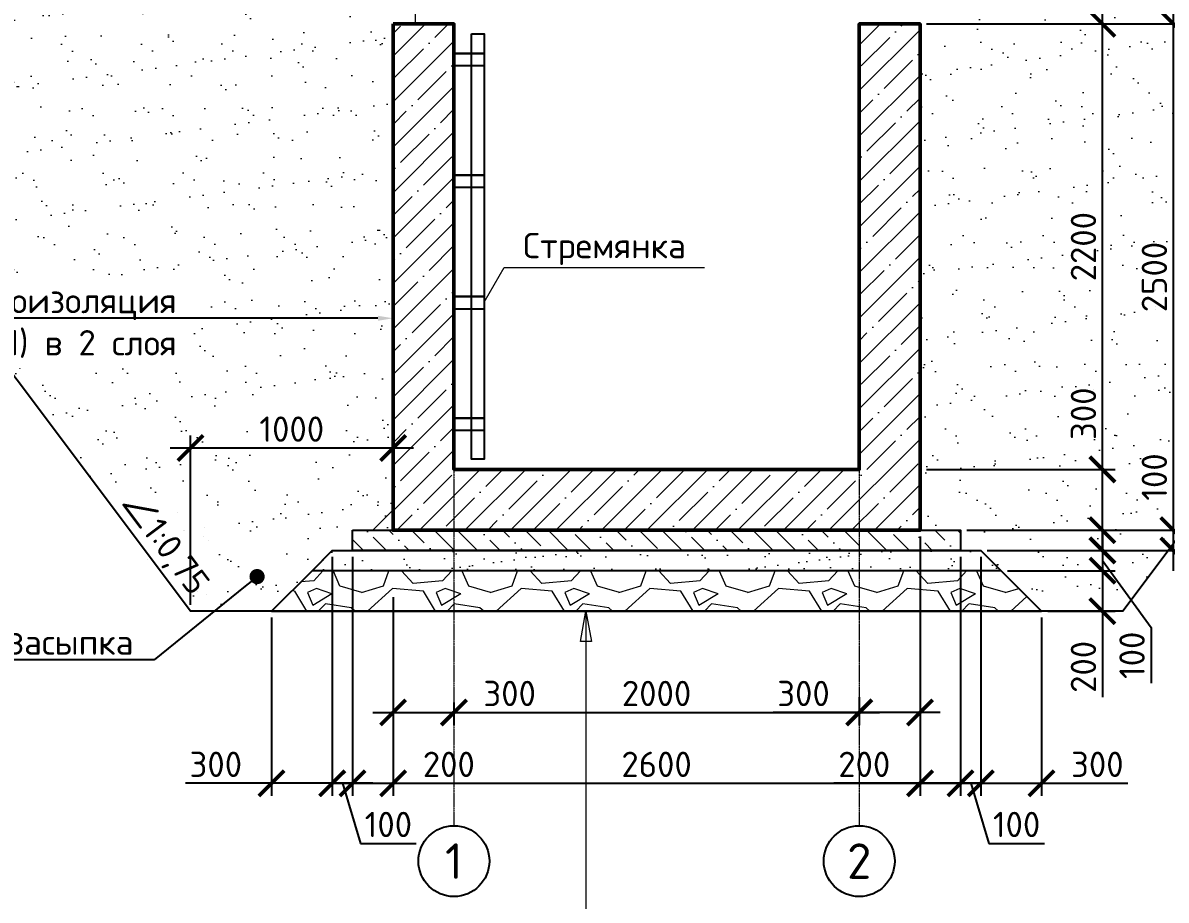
# Model space of a CAD drawing. Header units: millimetres. Extents: x 4549725 to 4654742, y -2132028 to -2073990.
# Drawn here: x 4584241 to 4589882, y -2102212 to -2097881 of the extents above; entities that cross this region are included whole.
import ezdxf
from ezdxf import colors
from ezdxf.entities.mleader import LeaderData, LeaderLine
from ezdxf.math import Vec2, Vec3

# ---------------------------------------------------------------- set-up
doc = ezdxf.new("R2010")
doc.units = ezdxf.units.MM
doc.linetypes.add('CENTER2', pattern=[28.575, 19.05, -3.175, 3.175, -3.175])
doc.layers.get('Defpoints').update_dxf_attribs({"color": 3})
for name, color, linetype, lineweight in [('второстепенные', 7, 'Continuous', 25), ('выноски', 7, 'Continuous', 20), ('ГрП_ИнжСети_камеры_второстепенные', 7, 'Continuous', 25), ('Оси', 7, 'CENTER2', 20), ('основная конструкция', 7, 'Continuous', 50), ('Текст', 7, 'Continuous', 18), ('штриховка', 7, 'Continuous', 9)]:
    doc.layers.add(name, color=color, linetype=linetype, lineweight=lineweight)
doc.layers.add('помощь', color=1, linetype='Continuous', lineweight=0, plot=False)
doc.layers.add('Размеры', color=7, linetype='Continuous')
doc.styles.add('ISOCPEUR', font='isocpeur.ttf')
doc.dimstyles.new('SPDS-ISOCUP', dxfattribs={"dimscale": 100, "dimtxt": 2.5, "dimasz": 2.5, "dimexe": 1.25, "dimexo": 0.625, "dimtad": 1, "dimdec": 0, "dimrnd": 0.001, "dimtxsty": 'ISOCPEUR', "dimblk": 'ARCHTICK', "dimcen": 2.5, "dimdle": 2, "dimadec": 0, "dimazin": 2, "dimtfac": 0.75, "dimtdec": 0, "dimtmove": 1, "dimatfit": 3, "dimfxl": 1, "dimtolj": 1, "dimarcsym": 1})

# ---------------------------------------------------------------- blocks, each defined once
blk = doc.blocks.new('_ArchTick')
at = {"color": 0, "linetype": 'ByBlock', "const_width": 0.15}
blk.add_lwpolyline([(-0.5, -0.5), (0.5, 0.5)], dxfattribs=at)
blk = doc.blocks.new('*D10')
at = {"layer": 'Defpoints', "color": 0, "transparency": 16777216}
for p in [(4588667.8, -2100085.6), (4589567.8, -2100085.6), (4589067.8, -2100385.6)]:
    blk.add_point(p, dxfattribs=at)
at = {"layer": 'Размеры', "color": 0, "lineweight": -2, "transparency": 16777216}
for p, q in [((4589567.8, -2100085.6), (4589567.8, -2099660.6)), ((4588699.1, -2100085.6), (4589630.3, -2100085.6)), ((4589567.8, -2100485.6), (4589567.8, -2100085.6)), ((4589099.1, -2100385.6), (4589630.3, -2100385.6))]:
    blk.add_line(p, q, dxfattribs=at)
at = {"layer": 'Размеры', "color": 0, "lineweight": -2, "transparency": 16777216, "xscale": 125, "yscale": 125, "zscale": 125}
for p, rotation in [((4589567.8, -2100085.6), 90), ((4589567.8, -2100385.6), 270)]:
    blk.add_blockref('_ArchTick', p, dxfattribs=dict(at, rotation=rotation))
at = {"layer": 'Размеры', "color": 0, "transparency": 16777216, "insert": (4589474.1, -2099810.6), "char_height": 125, "attachment_point": 5, "rotation": 90, "style": 'ISOCPEUR'}
blk.add_mtext('\\A1;300', dxfattribs=at)
blk = doc.blocks.new('*D11')
at = {"layer": 'Defpoints', "color": 0, "transparency": 16777216}
for p in [(4588667.8, -2097885.6), (4589567.8, -2097885.6), (4588667.8, -2100085.6)]:
    blk.add_point(p, dxfattribs=at)
at = {"layer": 'Размеры', "color": 0, "lineweight": -2, "transparency": 16777216}
for p, q in [((4589567.8, -2100185.6), (4589567.8, -2097785.6)), ((4588699.1, -2097885.6), (4589630.3, -2097885.6)), ((4588699.1, -2100085.6), (4589630.3, -2100085.6))]:
    blk.add_line(p, q, dxfattribs=at)
at = {"layer": 'Размеры', "color": 0, "lineweight": -2, "transparency": 16777216, "xscale": 125, "yscale": 125, "zscale": 125}
for p, rotation in [((4589567.8, -2097885.6), 90), ((4589567.8, -2100085.6), 270)]:
    blk.add_blockref('_ArchTick', p, dxfattribs=dict(at, rotation=rotation))
at = {"layer": 'Размеры', "color": 0, "transparency": 16777216, "insert": (4589474.1, -2098985.6), "char_height": 125, "attachment_point": 5, "rotation": 90, "style": 'ISOCPEUR'}
blk.add_mtext('\\A1;2200', dxfattribs=at)
blk = doc.blocks.new('*D12')
at = {"layer": 'Defpoints', "color": 0, "transparency": 16777216}
for p in [(4588667.8, -2097885.6), (4589917.8, -2097885.6), (4589067.8, -2100385.6)]:
    blk.add_point(p, dxfattribs=at)
at = {"layer": 'Размеры', "color": 0, "lineweight": -2, "transparency": 16777216}
for p, q in [((4589917.8, -2100485.6), (4589917.8, -2097785.6)), ((4588699.1, -2097885.6), (4589980.3, -2097885.6)), ((4589099.1, -2100385.6), (4589980.3, -2100385.6))]:
    blk.add_line(p, q, dxfattribs=at)
at = {"layer": 'Размеры', "color": 0, "lineweight": -2, "transparency": 16777216, "xscale": 125, "yscale": 125, "zscale": 125}
for p, rotation in [((4589917.8, -2097885.6), 90), ((4589917.8, -2100385.6), 270)]:
    blk.add_blockref('_ArchTick', p, dxfattribs=dict(at, rotation=rotation))
at = {"layer": 'Размеры', "color": 0, "transparency": 16777216, "insert": (4589824.1, -2099135.6), "char_height": 125, "attachment_point": 5, "rotation": 90, "style": 'ISOCPEUR'}
blk.add_mtext('\\A1;2500', dxfattribs=at)
blk = doc.blocks.new('*D13')
at = {"layer": 'Defpoints', "color": 0, "transparency": 16777216}
for p in [(4588967.8, -2096215.6), (4589917.8, -2096215.6), (4588667.8, -2097885.6)]:
    blk.add_point(p, dxfattribs=at)
at = {"layer": 'Размеры', "color": 0, "lineweight": -2, "transparency": 16777216}
for p, q in [((4589917.8, -2097985.6), (4589917.8, -2096115.6)), ((4588999.1, -2096215.6), (4589980.3, -2096215.6)), ((4588699.1, -2097885.6), (4589980.3, -2097885.6))]:
    blk.add_line(p, q, dxfattribs=at)
at = {"layer": 'Размеры', "color": 0, "lineweight": -2, "transparency": 16777216, "xscale": 125, "yscale": 125, "zscale": 125}
for p, rotation in [((4589917.8, -2096215.6), 90), ((4589917.8, -2097885.6), 270)]:
    blk.add_blockref('_ArchTick', p, dxfattribs=dict(at, rotation=rotation))
at = {"layer": 'Размеры', "color": 0, "transparency": 16777216, "insert": (4589824.1, -2097050.6), "char_height": 125, "attachment_point": 5, "rotation": 90, "style": 'ISOCPEUR'}
blk.add_mtext('\\A1;1670', dxfattribs=at)
blk = doc.blocks.new('*D22')
at = {"layer": 'Defpoints', "color": 0, "transparency": 16777216}
for p in [(4588867.8, -2100385.6), (4589917.8, -2100385.6), (4588967.8, -2100485.6)]:
    blk.add_point(p, dxfattribs=at)
at = {"layer": 'Размеры', "color": 0, "lineweight": -2, "transparency": 16777216}
for p, q in [((4589917.8, -2100385.6), (4589917.8, -2099985.6)), ((4588899.1, -2100385.6), (4589980.3, -2100385.6)), ((4589917.8, -2100585.6), (4589917.8, -2100385.6)), ((4588999.1, -2100485.6), (4589980.3, -2100485.6))]:
    blk.add_line(p, q, dxfattribs=at)
at = {"layer": 'Размеры', "color": 0, "lineweight": -2, "transparency": 16777216, "xscale": 125, "yscale": 125, "zscale": 125}
for p, rotation in [((4589917.8, -2100385.6), 90), ((4589917.8, -2100485.6), 270)]:
    blk.add_blockref('_ArchTick', p, dxfattribs=dict(at, rotation=rotation))
at = {"layer": 'Размеры', "color": 0, "transparency": 16777216, "insert": (4589824.1, -2100123.1), "char_height": 125, "attachment_point": 5, "rotation": 90, "style": 'ISOCPEUR'}
blk.add_mtext('\\A1;100', dxfattribs=at)
blk = doc.blocks.new('*U24')
at = {"layer": 'второстепенные', "ltscale": 10}
blk.add_lwpolyline([(0, 31.5), (150, 31.5), (150, -31.5), (0, -31.5), (0, 31.5)], dxfattribs=at)
at = {"layer": 'помощь', "ltscale": 10}
blk.add_lwpolyline([(150, 26.5), (0, 26.5)], dxfattribs=at)
blk = doc.blocks.new('*U25')
at = {"layer": 'второстепенные', "color": 0, "linetype": 'ByBlock', "lineweight": -2, "transparency": 16777216}
for p in [(0, 0), (0, -600), (0, -1200), (0, -1800)]:
    blk.add_blockref('*U24', p, dxfattribs=at)
blk = doc.blocks.new('_Dot')
at = {"color": 0, "linetype": 'ByBlock', "lineweight": -2}
blk.add_line((-0.5, 0), (-1, 0), dxfattribs=at)
at = {"color": 0, "linetype": 'ByBlock', "const_width": 0.5}
blk.add_lwpolyline([(-0.25, 0, 1), (0.25, 0, 1)], format="xyb", close=True, dxfattribs=at)
blk = doc.blocks.new('*D146')
at = {"layer": 'Defpoints', "color": 0, "transparency": 16777216}
for p in [(4585867.8, -2100485.6), (4586067.8, -2100785.6), (4586067.8, -2101635.6)]:
    blk.add_point(p, dxfattribs=at)
at = {"layer": 'Размеры', "color": 0, "lineweight": -2, "transparency": 16777216}
for p, q in [((4585867.8, -2100516.9), (4585867.8, -2101698.1)), ((4586067.8, -2100816.9), (4586067.8, -2101698.1)), ((4585767.8, -2101635.6), (4586067.8, -2101635.6)), ((4586067.8, -2101635.6), (4586492.8, -2101635.6))]:
    blk.add_line(p, q, dxfattribs=at)
at = {"layer": 'Размеры', "color": 0, "lineweight": -2, "transparency": 16777216, "xscale": 125, "yscale": 125, "zscale": 125, "rotation": 180}
blk.add_blockref('_ArchTick', (4585867.8, -2101635.6), dxfattribs=at)
at = {"layer": 'Размеры', "color": 0, "lineweight": -2, "transparency": 16777216, "xscale": 125, "yscale": 125, "zscale": 125}
blk.add_blockref('_ArchTick', (4586067.8, -2101635.6), dxfattribs=at)
at = {"layer": 'Размеры', "color": 0, "transparency": 16777216, "insert": (4586342.8, -2101541.9), "char_height": 125, "attachment_point": 5, "style": 'ISOCPEUR'}
blk.add_mtext('\\A1;200', dxfattribs=at)
blk = doc.blocks.new('*D147')
at = {"layer": 'Defpoints', "color": 0, "transparency": 16777216}
for p in [(4588667.8, -2100385.6), (4588867.8, -2100485.6), (4588667.8, -2101635.6)]:
    blk.add_point(p, dxfattribs=at)
at = {"layer": 'Размеры', "color": 0, "lineweight": -2, "transparency": 16777216}
for p, q in [((4588667.8, -2100416.9), (4588667.8, -2101698.1)), ((4588867.8, -2100516.9), (4588867.8, -2101698.1)), ((4588667.8, -2101635.6), (4588242.8, -2101635.6)), ((4588967.8, -2101635.6), (4588667.8, -2101635.6))]:
    blk.add_line(p, q, dxfattribs=at)
at = {"layer": 'Размеры', "color": 0, "lineweight": -2, "transparency": 16777216, "xscale": 125, "yscale": 125, "zscale": 125, "rotation": 180}
blk.add_blockref('_ArchTick', (4588667.8, -2101635.6), dxfattribs=at)
at = {"layer": 'Размеры', "color": 0, "lineweight": -2, "transparency": 16777216, "xscale": 125, "yscale": 125, "zscale": 125}
blk.add_blockref('_ArchTick', (4588867.8, -2101635.6), dxfattribs=at)
at = {"layer": 'Размеры', "color": 0, "transparency": 16777216, "insert": (4588392.8, -2101541.9), "char_height": 125, "attachment_point": 5, "style": 'ISOCPEUR'}
blk.add_mtext('\\A1;200', dxfattribs=at)
blk = doc.blocks.new('*D148')
at = {"layer": 'Defpoints', "color": 0, "transparency": 16777216}
for p in [(4586067.8, -2100685.6), (4586367.8, -2101204.9), (4586367.8, -2101285.6)]:
    blk.add_point(p, dxfattribs=at)
at = {"layer": 'Размеры', "color": 0, "lineweight": -2, "transparency": 16777216}
for p, q in [((4586067.8, -2100716.9), (4586067.8, -2101348.1)), ((4585967.8, -2101285.6), (4586367.8, -2101285.6)), ((4586367.8, -2101236.1), (4586367.8, -2101348.1)), ((4586367.8, -2101285.6), (4586792.8, -2101285.6))]:
    blk.add_line(p, q, dxfattribs=at)
at = {"layer": 'Размеры', "color": 0, "lineweight": -2, "transparency": 16777216, "xscale": 125, "yscale": 125, "zscale": 125, "rotation": 180}
blk.add_blockref('_ArchTick', (4586067.8, -2101285.6), dxfattribs=at)
at = {"layer": 'Размеры', "color": 0, "lineweight": -2, "transparency": 16777216, "xscale": 125, "yscale": 125, "zscale": 125}
blk.add_blockref('_ArchTick', (4586367.8, -2101285.6), dxfattribs=at)
at = {"layer": 'Размеры', "color": 0, "transparency": 16777216, "insert": (4586642.8, -2101191.9), "char_height": 125, "attachment_point": 5, "style": 'ISOCPEUR'}
blk.add_mtext('\\A1;300', dxfattribs=at)
blk = doc.blocks.new('*D149')
at = {"layer": 'Defpoints', "color": 0, "transparency": 16777216}
for p in [(4588667.8, -2100385.6), (4588367.8, -2101179.4), (4588367.8, -2101285.6)]:
    blk.add_point(p, dxfattribs=at)
at = {"layer": 'Размеры', "color": 0, "lineweight": -2, "transparency": 16777216}
for p, q in [((4588667.8, -2100416.9), (4588667.8, -2101348.1)), ((4588367.8, -2101210.7), (4588367.8, -2101348.1)), ((4588367.8, -2101285.6), (4587942.8, -2101285.6)), ((4588767.8, -2101285.6), (4588367.8, -2101285.6))]:
    blk.add_line(p, q, dxfattribs=at)
at = {"layer": 'Размеры', "color": 0, "lineweight": -2, "transparency": 16777216, "xscale": 125, "yscale": 125, "zscale": 125, "rotation": 180}
blk.add_blockref('_ArchTick', (4588367.8, -2101285.6), dxfattribs=at)
at = {"layer": 'Размеры', "color": 0, "lineweight": -2, "transparency": 16777216, "xscale": 125, "yscale": 125, "zscale": 125}
blk.add_blockref('_ArchTick', (4588667.8, -2101285.6), dxfattribs=at)
at = {"layer": 'Размеры', "color": 0, "transparency": 16777216, "insert": (4588092.8, -2101191.9), "char_height": 125, "attachment_point": 5, "style": 'ISOCPEUR'}
blk.add_mtext('\\A1;300', dxfattribs=at)
blk = doc.blocks.new('*D150')
at = {"layer": 'Defpoints', "color": 0, "transparency": 16777216}
for p in [(4586367.8, -2101204.9), (4588367.8, -2101179.4), (4588367.8, -2101285.6)]:
    blk.add_point(p, dxfattribs=at)
at = {"layer": 'Размеры', "color": 0, "lineweight": -2, "transparency": 16777216}
for p, q in [((4588367.8, -2101210.7), (4588367.8, -2101348.1)), ((4586267.8, -2101285.6), (4588467.8, -2101285.6)), ((4586367.8, -2101236.1), (4586367.8, -2101348.1))]:
    blk.add_line(p, q, dxfattribs=at)
at = {"layer": 'Размеры', "color": 0, "lineweight": -2, "transparency": 16777216, "xscale": 125, "yscale": 125, "zscale": 125, "rotation": 180}
blk.add_blockref('_ArchTick', (4586367.8, -2101285.6), dxfattribs=at)
at = {"layer": 'Размеры', "color": 0, "lineweight": -2, "transparency": 16777216, "xscale": 125, "yscale": 125, "zscale": 125}
blk.add_blockref('_ArchTick', (4588367.8, -2101285.6), dxfattribs=at)
at = {"layer": 'Размеры', "color": 0, "transparency": 16777216, "insert": (4587367.8, -2101191.9), "char_height": 125, "attachment_point": 5, "style": 'ISOCPEUR'}
blk.add_mtext('\\A1;2000', dxfattribs=at)
blk = doc.blocks.new('*D151')
at = {"layer": 'Defpoints', "color": 0, "transparency": 16777216}
for p in [(4588667.8, -2100385.6), (4586067.8, -2100685.6), (4588667.8, -2101635.6)]:
    blk.add_point(p, dxfattribs=at)
at = {"layer": 'Размеры', "color": 0, "lineweight": -2, "transparency": 16777216}
for p, q in [((4588667.8, -2100416.9), (4588667.8, -2101698.1)), ((4586067.8, -2100716.9), (4586067.8, -2101698.1)), ((4585967.8, -2101635.6), (4588767.8, -2101635.6))]:
    blk.add_line(p, q, dxfattribs=at)
at = {"layer": 'Размеры', "color": 0, "lineweight": -2, "transparency": 16777216, "xscale": 125, "yscale": 125, "zscale": 125, "rotation": 180}
blk.add_blockref('_ArchTick', (4586067.8, -2101635.6), dxfattribs=at)
at = {"layer": 'Размеры', "color": 0, "lineweight": -2, "transparency": 16777216, "xscale": 125, "yscale": 125, "zscale": 125}
blk.add_blockref('_ArchTick', (4588667.8, -2101635.6), dxfattribs=at)
at = {"layer": 'Размеры', "color": 0, "transparency": 16777216, "insert": (4587367.8, -2101541.9), "char_height": 125, "attachment_point": 5, "style": 'ISOCPEUR'}
blk.add_mtext('\\A1;2600', dxfattribs=at)
blk = doc.blocks.new('*D152')
at = {"layer": 'Defpoints', "color": 0, "transparency": 16777216}
for p in [(4589067.8, -2100485.6), (4589067.8, -2100585.6), (4589567.8, -2100585.6)]:
    blk.add_point(p, dxfattribs=at)
at = {"layer": 'Размеры', "color": 0, "lineweight": -2, "transparency": 16777216}
for p, q in [((4589567.8, -2100385.6), (4589567.8, -2100685.6)), ((4589099.1, -2100485.6), (4589630.3, -2100485.6)), ((4589567.8, -2100535.6), (4589807.7, -2100866.1)), ((4589099.1, -2100585.6), (4589630.3, -2100585.6)), ((4589807.7, -2100866.1), (4589807.7, -2101141.1))]:
    blk.add_line(p, q, dxfattribs=at)
at = {"layer": 'Размеры', "color": 0, "lineweight": -2, "transparency": 16777216, "xscale": 125, "yscale": 125, "zscale": 125}
for p, rotation in [((4589567.8, -2100485.6), 90), ((4589567.8, -2100585.6), 270)]:
    blk.add_blockref('_ArchTick', p, dxfattribs=dict(at, rotation=rotation))
at = {"layer": 'Размеры', "color": 0, "transparency": 16777216, "insert": (4589714, -2101003.6), "char_height": 125, "attachment_point": 5, "rotation": 90, "style": 'ISOCPEUR'}
blk.add_mtext('\\A1;100', dxfattribs=at)
blk = doc.blocks.new('*D153')
at = {"layer": 'Defpoints', "color": 0, "transparency": 16777216}
for p in [(4589067.8, -2100585.6), (4589267.8, -2100785.6), (4589567.8, -2100785.6)]:
    blk.add_point(p, dxfattribs=at)
at = {"layer": 'Размеры', "color": 0, "lineweight": -2, "transparency": 16777216}
for p, q in [((4589567.8, -2100485.6), (4589567.8, -2100785.6)), ((4589099.1, -2100585.6), (4589630.3, -2100585.6)), ((4589299.1, -2100785.6), (4589630.3, -2100785.6)), ((4589567.8, -2100785.6), (4589567.8, -2101210.6))]:
    blk.add_line(p, q, dxfattribs=at)
at = {"layer": 'Размеры', "color": 0, "lineweight": -2, "transparency": 16777216, "xscale": 125, "yscale": 125, "zscale": 125}
for p, rotation in [((4589567.8, -2100585.6), 90), ((4589567.8, -2100785.6), 270)]:
    blk.add_blockref('_ArchTick', p, dxfattribs=dict(at, rotation=rotation))
at = {"layer": 'Размеры', "color": 0, "transparency": 16777216, "insert": (4589474.1, -2101060.6), "char_height": 125, "attachment_point": 5, "rotation": 90, "style": 'ISOCPEUR'}
blk.add_mtext('\\A1;200', dxfattribs=at)
blk = doc.blocks.new('*D154')
at = {"layer": 'Defpoints', "color": 0, "transparency": 16777216}
for p in [(4585767.8, -2100485.6), (4585867.8, -2100485.6), (4585767.8, -2101635.6)]:
    blk.add_point(p, dxfattribs=at)
at = {"layer": 'Размеры', "color": 0, "lineweight": -2, "transparency": 16777216}
for p, q in [((4585767.8, -2100516.9), (4585767.8, -2101698.1)), ((4585867.8, -2100516.9), (4585867.8, -2101698.1)), ((4585967.8, -2101635.6), (4585667.8, -2101635.6)), ((4585817.8, -2101635.6), (4585906.9, -2101932.5)), ((4585906.9, -2101932.5), (4586181.9, -2101932.5))]:
    blk.add_line(p, q, dxfattribs=at)
at = {"layer": 'Размеры', "color": 0, "lineweight": -2, "transparency": 16777216, "xscale": 125, "yscale": 125, "zscale": 125, "rotation": 180}
blk.add_blockref('_ArchTick', (4585767.8, -2101635.6), dxfattribs=at)
at = {"layer": 'Размеры', "color": 0, "lineweight": -2, "transparency": 16777216, "xscale": 125, "yscale": 125, "zscale": 125}
blk.add_blockref('_ArchTick', (4585867.8, -2101635.6), dxfattribs=at)
at = {"layer": 'Размеры', "color": 0, "transparency": 16777216, "insert": (4586044.4, -2101838.7), "char_height": 125, "attachment_point": 5, "style": 'ISOCPEUR'}
blk.add_mtext('\\A1;100', dxfattribs=at)
blk = doc.blocks.new('*D155')
at = {"layer": 'Defpoints', "color": 0, "transparency": 16777216}
for p in [(4585767.8, -2100485.6), (4585467.8, -2100785.6), (4585467.8, -2101635.6)]:
    blk.add_point(p, dxfattribs=at)
at = {"layer": 'Размеры', "color": 0, "lineweight": -2, "transparency": 16777216}
for p, q in [((4585767.8, -2100516.9), (4585767.8, -2101698.1)), ((4585467.8, -2100816.9), (4585467.8, -2101698.1)), ((4585467.8, -2101635.6), (4585042.8, -2101635.6)), ((4585867.8, -2101635.6), (4585467.8, -2101635.6))]:
    blk.add_line(p, q, dxfattribs=at)
at = {"layer": 'Размеры', "color": 0, "lineweight": -2, "transparency": 16777216, "xscale": 125, "yscale": 125, "zscale": 125, "rotation": 180}
blk.add_blockref('_ArchTick', (4585467.8, -2101635.6), dxfattribs=at)
at = {"layer": 'Размеры', "color": 0, "lineweight": -2, "transparency": 16777216, "xscale": 125, "yscale": 125, "zscale": 125}
blk.add_blockref('_ArchTick', (4585767.8, -2101635.6), dxfattribs=at)
at = {"layer": 'Размеры', "color": 0, "transparency": 16777216, "insert": (4585192.8, -2101541.9), "char_height": 125, "attachment_point": 5, "style": 'ISOCPEUR'}
blk.add_mtext('\\A1;300', dxfattribs=at)
blk = doc.blocks.new('*D156')
at = {"layer": 'Defpoints', "color": 0, "transparency": 16777216}
for p in [(4588867.8, -2100485.6), (4588967.8, -2100485.6), (4588967.8, -2101635.6)]:
    blk.add_point(p, dxfattribs=at)
at = {"layer": 'Размеры', "color": 0, "lineweight": -2, "transparency": 16777216}
for p, q in [((4588867.8, -2100516.9), (4588867.8, -2101698.1)), ((4588967.8, -2100516.9), (4588967.8, -2101698.1)), ((4588767.8, -2101635.6), (4589067.8, -2101635.6)), ((4588917.8, -2101635.6), (4589006.9, -2101932.5)), ((4589006.9, -2101932.5), (4589281.9, -2101932.5))]:
    blk.add_line(p, q, dxfattribs=at)
at = {"layer": 'Размеры', "color": 0, "lineweight": -2, "transparency": 16777216, "xscale": 125, "yscale": 125, "zscale": 125, "rotation": 180}
blk.add_blockref('_ArchTick', (4588867.8, -2101635.6), dxfattribs=at)
at = {"layer": 'Размеры', "color": 0, "lineweight": -2, "transparency": 16777216, "xscale": 125, "yscale": 125, "zscale": 125}
blk.add_blockref('_ArchTick', (4588967.8, -2101635.6), dxfattribs=at)
at = {"layer": 'Размеры', "color": 0, "transparency": 16777216, "insert": (4589144.4, -2101838.7), "char_height": 125, "attachment_point": 5, "style": 'ISOCPEUR'}
blk.add_mtext('\\A1;100', dxfattribs=at)
blk = doc.blocks.new('*D157')
at = {"layer": 'Defpoints', "color": 0, "transparency": 16777216}
for p in [(4588967.8, -2100485.6), (4589267.8, -2100785.6), (4589267.8, -2101635.6)]:
    blk.add_point(p, dxfattribs=at)
at = {"layer": 'Размеры', "color": 0, "lineweight": -2, "transparency": 16777216}
for p, q in [((4588967.8, -2100516.9), (4588967.8, -2101698.1)), ((4589267.8, -2100816.9), (4589267.8, -2101698.1)), ((4588867.8, -2101635.6), (4589267.8, -2101635.6)), ((4589267.8, -2101635.6), (4589692.8, -2101635.6))]:
    blk.add_line(p, q, dxfattribs=at)
at = {"layer": 'Размеры', "color": 0, "lineweight": -2, "transparency": 16777216, "xscale": 125, "yscale": 125, "zscale": 125, "rotation": 180}
blk.add_blockref('_ArchTick', (4588967.8, -2101635.6), dxfattribs=at)
at = {"layer": 'Размеры', "color": 0, "lineweight": -2, "transparency": 16777216, "xscale": 125, "yscale": 125, "zscale": 125}
blk.add_blockref('_ArchTick', (4589267.8, -2101635.6), dxfattribs=at)
at = {"layer": 'Размеры', "color": 0, "transparency": 16777216, "insert": (4589542.8, -2101541.9), "char_height": 125, "attachment_point": 5, "style": 'ISOCPEUR'}
blk.add_mtext('\\A1;300', dxfattribs=at)
blk = doc.blocks.new('*D158')
at = {"layer": 'Defpoints', "color": 0, "transparency": 16777216}
for p in [(4585067.8, -2099980.3), (4586067.8, -2100385.6), (4585067.8, -2100785.6)]:
    blk.add_point(p, dxfattribs=at)
at = {"layer": 'Размеры', "color": 0, "lineweight": -2, "transparency": 16777216}
for p, q in [((4585067.8, -2100754.4), (4585067.8, -2099917.8)), ((4586067.8, -2100354.4), (4586067.8, -2099917.8)), ((4586167.8, -2099980.3), (4584967.8, -2099980.3))]:
    blk.add_line(p, q, dxfattribs=at)
at = {"layer": 'Размеры', "color": 0, "lineweight": -2, "transparency": 16777216, "xscale": 125, "yscale": 125, "zscale": 125, "rotation": 180}
blk.add_blockref('_ArchTick', (4585067.8, -2099980.3), dxfattribs=at)
at = {"layer": 'Размеры', "color": 0, "lineweight": -2, "transparency": 16777216, "xscale": 125, "yscale": 125, "zscale": 125}
blk.add_blockref('_ArchTick', (4586067.8, -2099980.3), dxfattribs=at)
at = {"layer": 'Размеры', "color": 0, "transparency": 16777216, "insert": (4585567.8, -2099886.6), "char_height": 125, "attachment_point": 5, "style": 'ISOCPEUR'}
blk.add_mtext('\\A1;1000', dxfattribs=at)

msp = doc.modelspace()

# ---------------------------------------------------------------- hatches: boundary and pattern name
at = {"layer": 'штриховка'}
h = msp.add_hatch(dxfattribs=at)
h.set_pattern_fill('AR-SAND', color=256, scale=5)
h.set_pattern_definition([(37.5, (4072699.17, -2250701.24), (-8.00016, 244.70662), [0, -193.04, 0, -215.9, 0, -206.375]), (7.5, (4072699.17, -2250701.24), (224.76164, 358.41255), [0, -104.14, 0, -173.99, 0, -66.675]), (327.5, (4072542.96, -2250701.24), (395.496185, 0.71859), [0, -63.5, 0, -228.6, 0, -298.45]), (317.5, (4072542.96, -2250701.24), (381.77823, 111.46466), [0, -31.75, 0, -149.86, 0, -171.45])])
h.paths.add_polyline_path([(4586177.8, -2097735.6), (4587497.8, -2097730.6), (4587497.8, -2097215.6), (4582390.3, -2097215.6), (4585067.8, -2100785.6), (4585467.8, -2100785.6), (4585767.8, -2100485.6), (4585867.8, -2100485.6), (4585867.8, -2100385.6), (4586067.8, -2100385.6), (4586067.8, -2097885.6), (4586177.8, -2097875.6)])
h.paths.add_polyline_path([(4585374.1, -2100030.3), (4585761.6, -2100030.3), (4585761.6, -2099730.3), (4585374.1, -2099730.3)], flags=16)
h.paths.add_polyline_path([(4584651.3, -2100259.6), (4585007.6, -2100734.8), (4585188.3, -2100599.3), (4584832, -2100124.1)], flags=17)
h = msp.add_hatch(dxfattribs=at)
h.set_pattern_fill('AR-SAND', color=256, scale=5)
h.set_pattern_definition([(37.5, (4071699.17, -2250701.24), (-8.00016, 244.70662), [0, -193.04, 0, -215.9, 0, -206.375]), (7.5, (4071699.17, -2250701.24), (224.76164, 358.41255), [0, -104.14, 0, -173.99, 0, -66.675]), (327.5, (4071542.96, -2250701.24), (395.496185, 0.71859), [0, -63.5, 0, -228.6, 0, -298.45]), (317.5, (4071542.96, -2250701.24), (381.77823, 111.46466), [0, -31.75, 0, -149.86, 0, -171.45])])
h.paths.add_polyline_path([(4588667.8, -2097740.6), (4588357.8, -2097730.6), (4588357.8, -2097215.6), (4592345.3, -2097215.6), (4589667.8, -2100785.6), (4589267.8, -2100785.6), (4588967.8, -2100485.6), (4588867.8, -2100485.6), (4588867.8, -2100385.6), (4588667.8, -2100385.6)])
h = msp.add_hatch(dxfattribs=at)
h.set_pattern_fill('ANSI35', color=256, scale=25)
h.set_pattern_definition([(45, (4067467, -2250701.24), (-112.2532, 112.2532), []), (45, (4067579.25, -2250701.24), (-112.2532, 112.2532), [198.4375, -39.6875, 0, -39.6875])])
h.paths.add_polyline_path([(4586067.8, -2097885.6), (4586067.8, -2100385.6), (4588667.8, -2100385.6), (4588667.8, -2097885.6), (4588367.8, -2097885.6), (4588367.8, -2100085.6), (4586367.8, -2100085.6), (4586367.8, -2097885.6)])
h = msp.add_hatch(dxfattribs=at)
h.set_pattern_fill('ANSI36', color=256, scale=25, angle=90)
h.set_pattern_definition([(135, (4073463.1, -2252341.24), (-154.348152, 42.09495), [198.4375, -39.6875, 0, -39.6875])])
h.paths.add_polyline_path([(4585867.8, -2100385.6), (4588867.8, -2100385.6), (4588867.8, -2100485.6), (4585867.8, -2100485.6)])
h = msp.add_hatch(dxfattribs=at)
h.set_pattern_fill('AR-SAND', color=256, scale=3)
h.set_pattern_definition([(37.5, (4073463.1, -2252341.24), (-4.800094, 146.82397), [0, -115.824, 0, -129.54, 0, -123.825]), (7.5, (4073463.1, -2252341.24), (134.856985, 215.04753), [0, -62.484, 0, -104.394, 0, -40.005]), (327.5, (4073369.37, -2252341.24), (237.29771, 0.431155), [0, -38.1, 0, -137.16, 0, -179.07]), (317.5, (4073369.37, -2252341.24), (229.066936, 66.8788), [0, -19.05, 0, -89.916, 0, -102.87])])
h.paths.add_polyline_path([(4589067.8, -2100585.6), (4585667.8, -2100585.6), (4585767.8, -2100485.6), (4588967.8, -2100485.6)])
h = msp.add_hatch(dxfattribs=at)
h.set_pattern_fill('GRAVEL', color=256, scale=25)
h.set_pattern_definition([(228.012788, (4073920.3, -2251706.24), (-5080.0000004, -5714.9999996), [85.43036, -8457.6209]), (184.969741, (4073863.15, -2251769.74), (7619.999997, 635.0000362), [146.6012, -14513.5122]), (132.510447, (4073717.1, -2251782.44), (6350.0000027, -6984.9999976), [103.3704, -10233.6807]), (267.273689, (4073469.45, -2251941.19), (635.0000013, 12700), [133.5011, -13216.60936]), (292.833654, (4073463.1, -2252074.54), (-3175.0000003, 7619.9999999), [130.9084, -12959.9519]), (357.273689, (4073513.9, -2252195.19), (-12700, 635.0000013), [133.5011, -13216.60936]), (37.6942405, (4073647.25, -2252201.54), (-8254.9999996, -6350.0000005), [176.5484, -17478.2788]), (72.2553284, (4073786.95, -2252093.59), (4445.0000012, 13969.9999996), [166.6799, -16501.31415]), (121.4295656, (4073837.75, -2251934.84), (-5080.0000007, 8254.9999996), [133.95325, -13261.3864]), (175.236358, (4073767.9, -2251820.54), (6985, -635.000001), [152.9283, -7493.48424]), (222.397438, (4073615.5, -2251807.84), (-7619.99999976, -6985.0000003), [197.7695, -19579.1931]), (138.814075, (4074098.1, -2251947.54), (-4445, 3810), [67.5011, -6682.64146]), (171.4692344, (4074047.3, -2251903.09), (8255.0000002, -1269.9999986), [128.4205, -12713.65975]), (225, (4073920.3, -2251884.04), (-9e-14, -635), [89.8023, -808.2233]), (203.19859, (4073875.85, -2251807.84), (3175, 1270), [48.3603, -4787.6556]), (291.80141, (4073831.4, -2251826.89), (-635, 1905), [68.3914, -3351.18825]), (30.963757, (4073856.8, -2251890.39), (1905, 1270), [111.0799, -3591.57454]), (161.56505, (4073952.05, -2251833.24), (1270, -635), [80.3218, -1927.7245]), (16.38954, (4073463.1, -2251826.89), (6350, 1905), [112.522, -11139.7067]), (70.346176, (4073571.05, -2251795.14), (-2540.0000002, -6985), [94.3997, -9345.5539]), (293.19859, (4073952.05, -2251706.24), (-1270, 3175), [96.72, -4739.2959]), (343.61046, (4073990.15, -2251795.14), (-6350.0000001, 1904.9999996), [112.522, -11139.7067]), (339.443955, (4073463.1, -2252220.59), (-3175, 1270), [108.5088, -5316.9336]), (294.775141, (4073564.7, -2252258.69), (-3175.0000038, 6984.9999983), [90.918, -9000.89835]), (66.80141, (4073958.4, -2252341.24), (1270, 3175), [96.72, -4739.2959]), (17.354025, (4073996.5, -2252252.34), (-8254.9999998, -2540.0000005), [106.4457, -10538.094]), (69.443955, (4073647.25, -2252341.24), (-1270, -3175), [54.2544, -5371.188]), (101.309932, (4073920.3, -2252341.24), (-635, 2540), [32.37865, -3205.49874]), (165.963757, (4073913.95, -2252309.49), (1905, -635), [130.9084, -2487.26365]), (186.009006, (4073786.95, -2252277.74), (6350, 635.0000003), [121.31675, -12010.3412]), (303.690068, (4073856.8, -2251947.54), (-635, 1270), [91.581, -2197.9441]), (353.1572266, (4073907.6, -2252023.74), (10795.0000001, -1269.9999994), [159.8892, -15829.0023]), (60.945396, (4074066.35, -2252042.79), (-2540, -4445), [65.37706, -6472.3481]), (90, (4074098.1, -2251985.64), (-635, 635), [38.1, -596.9]), (120.256437, (4073774.25, -2252258.69), (2539.9999997, -4445), [88.21674, -8733.4852]), (48.012787, (4073729.8, -2252182.49), (5080.0000004, 5714.9999996), [170.8607, -8372.19055]), (0, (4073844.1, -2252055.5), (635, 635), [165.1, -469.9]), (325.3048465, (4074009.2, -2252055.49), (6350.0000024, -4444.9999966), [100.4024, -9939.8292]), (254.054604, (4074091.75, -2252112.64), (-635, -2540), [92.4573, -4530.4125]), (207.6459754, (4074066.35, -2252201.54), (-12065.0000004, -6349.9999992), [150.5363, -14903.1161]), (175.426079, (4073933, -2252271.39), (-8255, 635), [159.2574, -15766.4616])])
h.paths.add_polyline_path([(4585467.8, -2100785.6), (4589267.8, -2100785.6), (4589067.8, -2100585.6), (4585667.8, -2100585.6)])

# ---------------------------------------------------------------- linework, layer by layer
at = {"layer": 'второстепенные'}
msp.add_lwpolyline([(4594095.3, -2096215.6), (4593095.3, -2096215.6), (4589667.8, -2100785.6), (4585067.8, -2100785.6), (4581640.3, -2096215.6), (4580640.3, -2096215.6)], dxfattribs=at)
for points in [[(4585867.8, -2100385.6), (4588867.8, -2100385.6), (4588867.8, -2100485.6), (4585867.8, -2100485.6)], [(4589067.8, -2100585.6), (4585667.8, -2100585.6), (4585767.8, -2100485.6), (4588967.8, -2100485.6)], [(4585467.8, -2100785.6), (4589267.8, -2100785.6), (4589067.8, -2100585.6), (4585667.8, -2100585.6)]]:
    msp.add_lwpolyline(points, close=True, dxfattribs=at)
for centre in [(4586367.8, -2102019.7), (4588367.8, -2102019.7)]:
    msp.add_circle(centre, 175, dxfattribs=at)
at = {"layer": 'выноски', "ltscale": 10}
for p, q in [((4586517.8, -2099260.1), (4586616.3, -2099087.9)), ((4586616.3, -2099087.9), (4587603.8, -2099087.9))]:
    msp.add_line(p, q, dxfattribs=at)
at = {"layer": 'выноски', "linetype": 'Continuous'}
msp.add_line((4587019.5, -2100785.6), (4587019.5, -2102401), dxfattribs=at)
at = {"layer": 'выноски'}
msp.add_lwpolyline([(4580640.3, -2096215.6), (4581640.3, -2096215.6), (4585067.8, -2100785.6), (4589667.8, -2100785.6), (4593095.3, -2096215.6), (4594095.3, -2096215.6)], dxfattribs=at)
at = {"layer": 'выноски', "linetype": 'Continuous'}
msp.add_lwpolyline([(4586993, -2100935.6), (4587019.5, -2100785.6), (4587045.9, -2100935.6)], close=True, dxfattribs=at)
at = {"layer": 'ГрП_ИнжСети_камеры_второстепенные', "ltscale": 10}
msp.add_lwpolyline([(4586454.8, -2097935.6), (4586517.8, -2097935.6), (4586517.8, -2100035.6), (4586454.8, -2100035.6)], close=True, dxfattribs=at)
at = {"layer": 'Оси', "ltscale": 0.2}
for points in [[(4586367.8, -2100085.6), (4586367.8, -2101844.7)], [(4588367.8, -2100085.6), (4588367.8, -2101844.7)]]:
    msp.add_lwpolyline(points, dxfattribs=at)
at = {"layer": 'основная конструкция'}
msp.add_lwpolyline([(4586067.8, -2097885.6), (4586067.8, -2100385.6), (4588667.8, -2100385.6), (4588667.8, -2097885.6), (4588367.8, -2097885.6), (4588367.8, -2100085.6), (4586367.8, -2100085.6), (4586367.8, -2097885.6)], close=True, dxfattribs=at)

# ---------------------------------------------------------------- block references
at = {"layer": 'второстепенные', "lineweight": 60}
msp.add_blockref('*U25', (4586367.8, -2098062.1), dxfattribs=at)

# ---------------------------------------------------------------- texts
at = {"layer": 'выноски', "style": 'ISOCPEUR'}
msp.add_text('∠1:0,75', height=125, rotation=306.8699, dxfattribs=at).set_placement((4584724, -2100252.2))
at = {"layer": 'выноски', "ltscale": 10, "insert": (4586709.2, -2098917.9), "char_height": 125, "width": 1196.429, "attachment_point": 1, "style": 'ISOCPEUR'}
msp.add_mtext('\\f|b0|i0|c0|p34;\\W1.0000000000;\\T1.0000000000;\\o\\lСтремянка', dxfattribs=at)
at = {"layer": 'Текст', "char_height": 175, "width": 501.641, "attachment_point": 5, "style": 'ISOCPEUR'}
for s, insert in [('1', (4586367.8, -2102019.7)), ('2', (4588367.8, -2102019.7))]:
    msp.add_mtext(s, dxfattribs=dict(at, insert=insert))

# ---------------------------------------------------------------- dimensions: what is measured, and where the dimension line sits
at = {"layer": 'Размеры'}
for base, p1, p2, angle, override, picture, middle in [((4589917.8, -2096215.6), (4588667.8, -2097885.6), (4588967.8, -2096215.6), 90, {"dimscale": 50}, '*D13', (4589824.1, -2097050.6)), ((4589567.8, -2097885.6), (4588667.8, -2100085.6), (4588667.8, -2097885.6), 90, {"dimscale": 50}, '*D11', (4589474.1, -2098985.6)), ((4589917.8, -2097885.6), (4589067.8, -2100385.6), (4588667.8, -2097885.6), 90, {"dimscale": 50}, '*D12', (4589824.1, -2099135.6)), ((4589567.8, -2100085.6), (4589067.8, -2100385.6), (4588667.8, -2100085.6), 90, {"dimscale": 50, "dimtmove": 0}, '*D10', (4589474.1, -2099810.6)), ((4589917.8, -2100385.6), (4588967.8, -2100485.6), (4588867.8, -2100385.6), 90, {"dimscale": 50, "dimtmove": 0}, '*D22', (4589824.1, -2100123.1)), ((4588967.8, -2101635.6), (4588867.8, -2100485.6), (4588967.8, -2100485.6), 180, {"dimscale": 50}, '*D156', (4589038.1, -2101838.7)), ((4589267.8, -2101635.6), (4588967.8, -2100485.6), (4589267.8, -2100785.6), 180, {"dimscale": 50, "dimtmove": 0}, '*D157', (4589542.8, -2101541.9)), ((4589567.8, -2100785.6), (4589067.8, -2100585.6), (4589267.8, -2100785.6), 90, {"dimscale": 50, "dimtmove": 0}, '*D153', (4589474.1, -2101060.6))]:
    dim = msp.add_linear_dim(base=base, p1=p1, p2=p2, angle=angle, dimstyle='SPDS-ISOCUP', override=override, dxfattribs=at)
    dim.commit()
    dim.dimension.update_dxf_attribs({"geometry": picture, "text_midpoint": middle})
for base, p1, p2, override, picture, middle in [((4585067.8, -2099980.3), (4586067.8, -2100385.6), (4585067.8, -2100785.6), {"dimscale": 50, "dimtmove": 0}, '*D158', (4585567.8, -2099886.6)), ((4588667.8, -2101635.6), (4586067.8, -2100685.6), (4588667.8, -2100385.6), {"dimscale": 50}, '*D151', (4587367.8, -2101541.9)), ((4588367.8, -2101285.6), (4588667.8, -2100385.6), (4588367.8, -2101179.4), {"dimscale": 50, "dimtmove": 0}, '*D149', (4588092.8, -2101191.9)), ((4588667.8, -2101635.6), (4588867.8, -2100485.6), (4588667.8, -2100385.6), {"dimscale": 50, "dimtmove": 0}, '*D147', (4588392.8, -2101541.9)), ((4585467.8, -2101635.6), (4585767.8, -2100485.6), (4585467.8, -2100785.6), {"dimscale": 50, "dimtmove": 0}, '*D155', (4585192.8, -2101541.9)), ((4585767.8, -2101635.6), (4585867.8, -2100485.6), (4585767.8, -2100485.6), {"dimscale": 50}, '*D154', (4585938.1, -2101838.7)), ((4586067.8, -2101635.6), (4585867.8, -2100485.6), (4586067.8, -2100785.6), {"dimscale": 50, "dimtmove": 0}, '*D146', (4586342.8, -2101541.9)), ((4586367.8, -2101285.6), (4586067.8, -2100685.6), (4586367.8, -2101204.9), {"dimscale": 50, "dimtmove": 0}, '*D148', (4586642.8, -2101191.9)), ((4588367.8, -2101285.6), (4586367.8, -2101204.9), (4588367.8, -2101179.4), {"dimscale": 50}, '*D150', (4587367.8, -2101191.9))]:
    dim = msp.add_linear_dim(base=base, p1=p1, p2=p2, dimstyle='SPDS-ISOCUP', override=override, dxfattribs=at)
    dim.commit()
    dim.dimension.update_dxf_attribs({"geometry": picture, "text_midpoint": middle})
dim = msp.add_linear_dim(base=(4589567.8, -2100585.6), p1=(4589067.8, -2100485.6), p2=(4589067.8, -2100585.6), angle=90, dimstyle='SPDS-ISOCUP', override={"dimscale": 50}, dxfattribs=at)
dim.commit()
dim.dimension.update_dxf_attribs({"geometry": '*D152', "text_midpoint": (4589807.7, -2100897.3), "dimtype": 160})

# ---------------------------------------------------------------- leaders
at = {"layer": 'выноски'}
ml = msp.add_multileader_mtext('Standard', dxfattribs=at)
ml.set_content('Песчаная засыпка', color=256, style='ISOCPEUR')
ml.set_leader_properties()
ml.set_arrow_properties(name='DOT')
ml.build(insert=Vec2(0, 0))
ml.multileader.update_dxf_attribs({"text_left_attachment_type": 6, "text_right_attachment_type": 6, "dogleg_length": 0.05, "arrow_head_size": 75, "scale": 50})
ctx = ml.context
ctx.base_point, ctx.scale, ctx.char_height, ctx.arrow_head_size, ctx.landing_gap_size, ctx.plane_origin = Vec3(4583280.6, -2101025.6), 50, 125, 75, 100, Vec3(4585396.6, -2100614.9)
ctx.left_attachment, ctx.right_attachment, ctx.text_align_type = 6, 6, 2
notes = []
notes.append((ctx, [(0, (1, 1, 0), (4584889.4, -2101025.6), (-1, 0), 2.5, [(0, [(4585396.6, -2100614.9)], 0, [])])]))
ctx.mtext.insert, ctx.mtext.alignment, ctx.mtext.flow_direction = Vec3(4584786.9, -2100875.6), 3, 5
for ctx, leaders in notes:
    for number, flags, end, landing, length, lines in leaders:
        leader = LeaderData()
        leader.index, (leader.has_last_leader_line, leader.has_dogleg_vector, leader.attachment_direction) = number, flags
        leader.last_leader_point, leader.dogleg_vector, leader.dogleg_length = Vec3(end), Vec3(landing), length
        for number, points, colour, breaks in lines:
            line = LeaderLine()
            line.index, line.vertices, line.color, line.breaks = number, Vec3.list(points), colors.encode_raw_color(colour), breaks
            leader.lines.append(line)
        ctx.leaders.append(leader)

# ---------------------------------------------------------------- next in the draw order: leaders
ml = msp.add_multileader_mtext('Standard', dxfattribs=at)
ml.set_content('Рулонная гидроизоляция\\P(типа Техноэласт ЭПП) в 2 слоя', color=256, style='ISOCPEUR')
ml.set_leader_properties()
ml.build(insert=Vec2(0, 0))
ml.multileader.update_dxf_attribs({"text_left_attachment_type": 6, "text_right_attachment_type": 6, "dogleg_length": 0.05, "arrow_head_size": 75, "scale": 50})
ctx = ml.context
ctx.base_point, ctx.scale, ctx.char_height, ctx.arrow_head_size, ctx.landing_gap_size, ctx.plane_origin = Vec3(4582337.4, -2099339.3), 50, 125, 75, 100, Vec3(4586067.8, -2099339.3)
ctx.left_attachment, ctx.right_attachment, ctx.text_align_type = 6, 6, 2
notes = []
notes.append((ctx, [(0, (1, 1, 0), (4585102.4, -2099339.3), (-1, 0), 2.5, [(0, [(4586067.8, -2099339.3)], 0, [])])]))
ctx.mtext.insert, ctx.mtext.alignment, ctx.mtext.flow_direction = Vec3(4584999.9, -2099189.3), 3, 5
ctx.mtext.has_bg_fill, ctx.mtext.bg_color, ctx.mtext.bg_scale_factor, ctx.mtext.bg_transparency, ctx.mtext.use_window_bg_color = 1, -1027028792, 1.5, 0, 1
for ctx, leaders in notes:
    for number, flags, end, landing, length, lines in leaders:
        leader = LeaderData()
        leader.index, (leader.has_last_leader_line, leader.has_dogleg_vector, leader.attachment_direction) = number, flags
        leader.last_leader_point, leader.dogleg_vector, leader.dogleg_length = Vec3(end), Vec3(landing), length
        for number, points, colour, breaks in lines:
            line = LeaderLine()
            line.index, line.vertices, line.color, line.breaks = number, Vec3.list(points), colors.encode_raw_color(colour), breaks
            leader.lines.append(line)
        ctx.leaders.append(leader)

# ---------------------------------------------------------------- next in the draw order: linework, layer by layer
at = {"layer": 'помощь'}
msp.add_lwpolyline([(4585867.8, -2100385.6), (4585967.8, -2100385.6), (4586067.8, -2100285.6), (4586067.8, -2097885.6), (4586177.8, -2097885.6), (4586177.8, -2097735.6)], dxfattribs=at)

doc.saveas('drawing.dxf')
